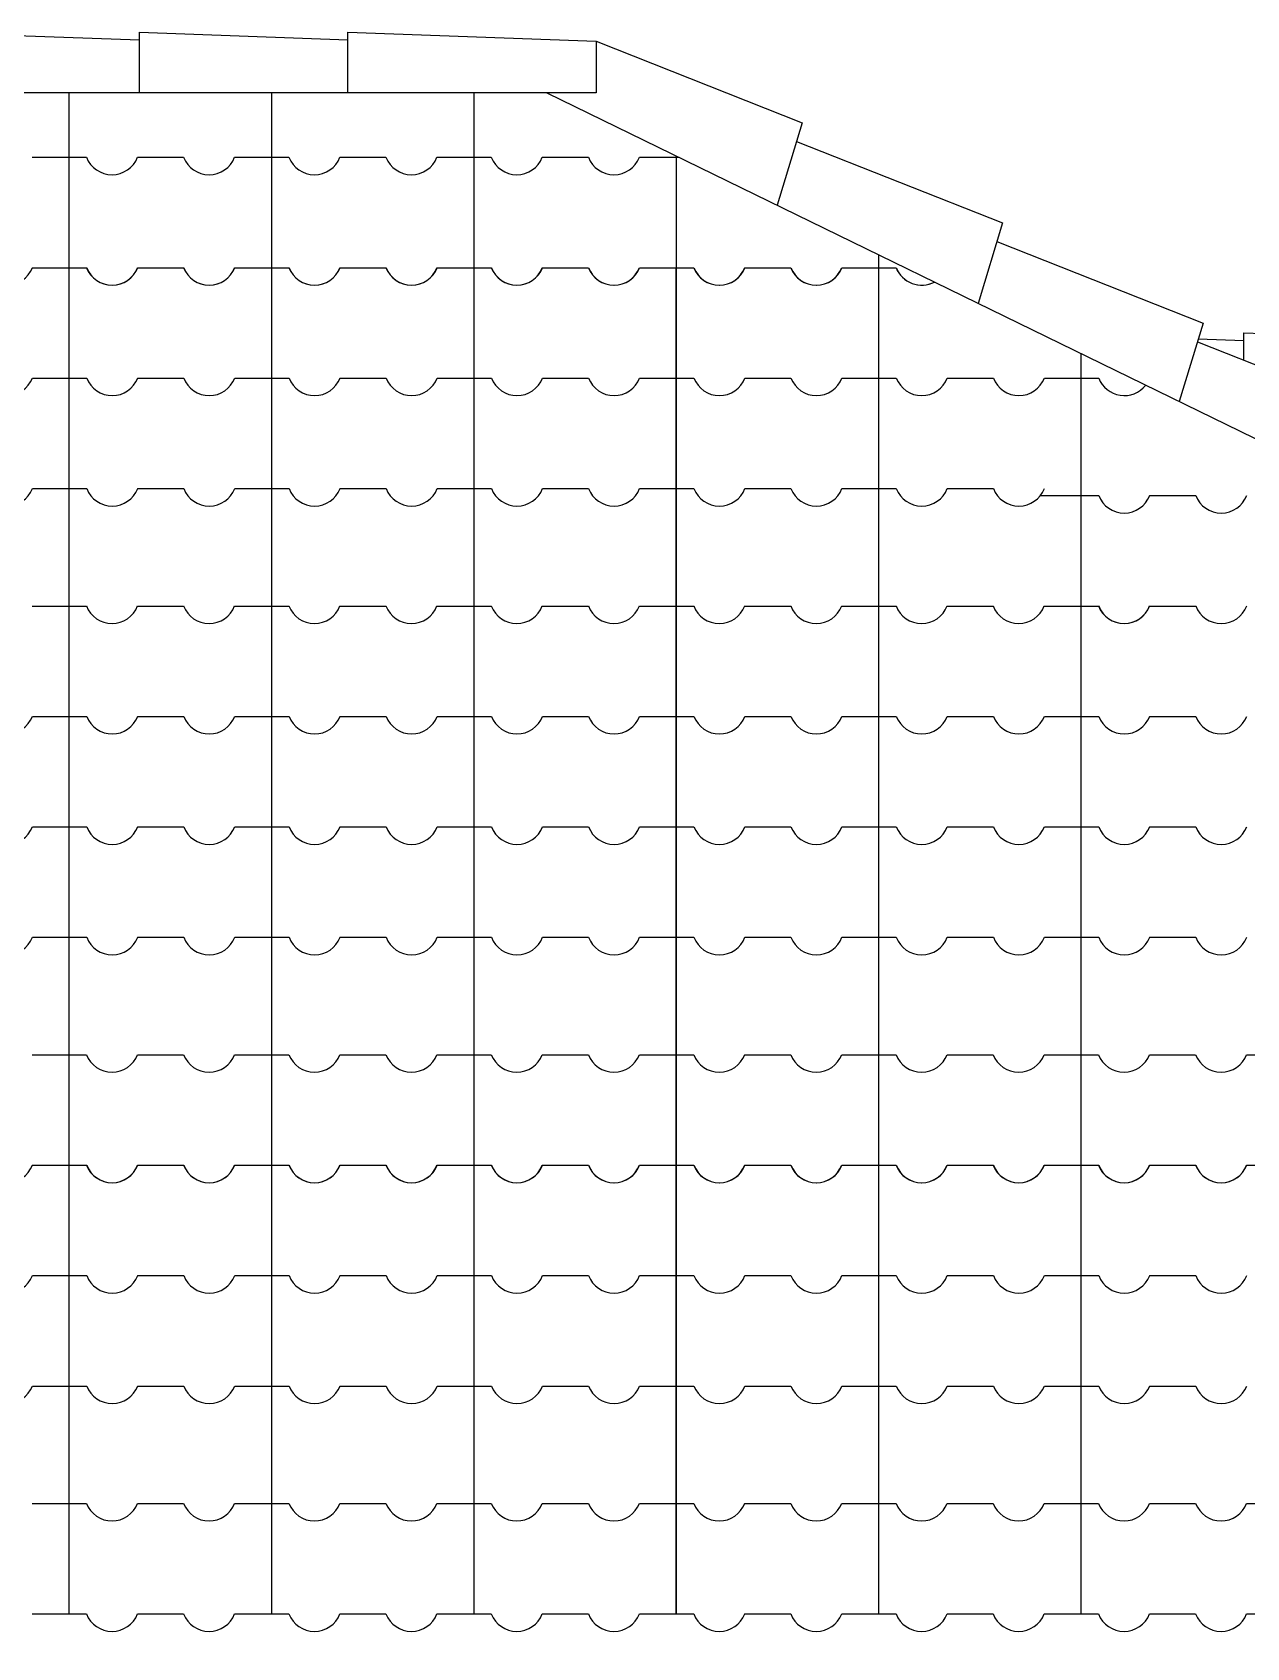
# Model space of a CAD drawing. Extents: x 121.8 to 221.5, y 86.6 to 106.4.
# Drawn here: x 185.785 to 187.105, y 91.176 to 92.931 of the extents above; entities that cross this region are included whole.
import ezdxf

# ---------------------------------------------------------------- set-up
doc = ezdxf.new("R2010")
doc.units = 0
doc.header["$LTSCALE"] = 15
doc.linetypes.add('DASHED2', pattern=[0.375, 0.25, -0.125])
for name, color, linetype in [('CORTE', 244, 'CONTINUOUS'), ('JANELA', 5, 'CONTINUOUS'), ('VISTAP', 244, 'CONTINUOUS')]:
    doc.layers.add(name, color=color, linetype=linetype)

msp = doc.modelspace()

# ---------------------------------------------------------------- linework, layer by layer
at = {"layer": 'CORTE', "color": 1, "linetype": 'CONTINUOUS'}
for p, q in [((185.8253, 92.8655), (185.8253, 92.6756)), ((186.0453, 92.8655), (186.0453, 92.6756)), ((186.2653, 92.8655), (186.2653, 92.6756)), ((185.7853, 92.7956), (185.8251, 92.7956)), ((185.8251, 92.7956), (185.8444, 92.7956)), ((185.8997, 92.7956), (185.9499, 92.7956)), ((186.0053, 92.7956), (186.0451, 92.7956)), ((186.0451, 92.7956), (186.0644, 92.7956)), ((186.1197, 92.7956), (186.1699, 92.7956)), ((186.2253, 92.7956), (186.2651, 92.7956)), ((186.2651, 92.7956), (186.2844, 92.7956)), ((186.3397, 92.7956), (186.3899, 92.7956)), ((186.4453, 92.7956), (186.4851, 92.7956)), ((186.4453, 92.7956), (186.4851, 92.7956)), ((186.4453, 92.7956), (186.4851, 92.7956)), ((186.4851, 92.7956), (186.4881, 92.7956)), ((186.4853, 92.797), (186.4853, 92.6756)), ((186.7053, 92.6897), (186.7053, 92.6756)), ((185.7853, 92.6756), (185.8251, 92.6756)), ((185.7855, 92.6756), (185.8253, 92.6756)), ((185.8251, 92.6756), (185.8444, 92.6756)), ((185.8253, 92.6756), (185.8446, 92.6756)), ((185.8253, 92.6756), (185.8253, 92.188)), ((185.8997, 92.6756), (185.9499, 92.6756)), ((185.8999, 92.6756), (185.9501, 92.6756)), ((186.0053, 92.6756), (186.0451, 92.6756)), ((186.0055, 92.6756), (186.0453, 92.6756)), ((186.0451, 92.6756), (186.0644, 92.6756)), ((186.0453, 92.6756), (186.0646, 92.6756)), ((186.0453, 92.6756), (186.0453, 92.188)), ((186.1197, 92.6756), (186.1699, 92.6756)), ((186.1199, 92.6756), (186.1701, 92.6756)), ((186.2253, 92.6756), (186.2651, 92.6756)), ((186.2255, 92.6756), (186.2653, 92.6756)), ((186.2651, 92.6756), (186.2844, 92.6756)), ((186.2653, 92.6756), (186.2846, 92.6756)), ((186.2653, 92.6756), (186.2653, 92.188)), ((186.3397, 92.6756), (186.3899, 92.6756)), ((186.3399, 92.6756), (186.3901, 92.6756)), ((186.4453, 92.6756), (186.4851, 92.6756)), ((186.4453, 92.6756), (186.4853, 92.6756)), ((186.4453, 92.6756), (186.4851, 92.6756)), ((186.4455, 92.6756), (186.4853, 92.6756)), ((186.4455, 92.6756), (186.4853, 92.6756)), ((186.4455, 92.6756), (186.4853, 92.6756)), ((186.4851, 92.6756), (186.5044, 92.6756)), ((186.4853, 92.6756), (186.4853, 92.3156)), ((186.4853, 92.6756), (186.5046, 92.6756)), ((186.4853, 92.6756), (186.4853, 92.188)), ((186.4853, 92.6756), (186.4853, 92.188)), ((186.4853, 92.6756), (186.4853, 92.188)), ((186.5597, 92.6756), (186.6099, 92.6756)), ((186.5599, 92.6756), (186.6101, 92.6756)), ((186.6653, 92.6756), (186.7051, 92.6756)), ((186.6655, 92.6756), (186.7053, 92.6756)), ((186.7051, 92.6756), (186.7244, 92.6756)), ((186.7053, 92.6756), (186.7246, 92.6756)), ((186.7053, 92.6756), (186.7053, 92.188)), ((186.9253, 92.5823), (186.9253, 92.188)), ((185.7855, 92.5556), (185.8253, 92.5556)), ((185.8253, 92.5556), (185.8446, 92.5556)), ((185.8999, 92.5556), (185.9501, 92.5556)), ((186.0055, 92.5556), (186.0453, 92.5556)), ((186.0453, 92.5556), (186.0646, 92.5556)), ((186.1199, 92.5556), (186.1701, 92.5556)), ((186.2255, 92.5556), (186.2653, 92.5556)), ((186.2653, 92.5556), (186.2846, 92.5556)), ((186.3399, 92.5556), (186.3901, 92.5556)), ((186.4455, 92.5556), (186.4853, 92.5556)), ((186.4455, 92.5556), (186.4853, 92.5556)), ((186.4853, 92.5556), (186.5046, 92.5556)), ((186.5599, 92.5556), (186.6101, 92.5556)), ((186.6655, 92.5556), (186.7053, 92.5556)), ((186.7053, 92.5556), (186.7246, 92.5556)), ((186.7799, 92.5556), (186.8301, 92.5556)), ((186.8855, 92.5556), (186.9253, 92.5556)), ((186.9253, 92.5556), (186.9446, 92.5556)), ((185.7855, 92.4356), (185.8253, 92.4356)), ((185.8253, 92.4356), (185.8446, 92.4356)), ((185.8999, 92.4356), (185.9501, 92.4356)), ((186.0055, 92.4356), (186.0453, 92.4356)), ((186.0453, 92.4356), (186.0646, 92.4356)), ((186.1199, 92.4356), (186.1701, 92.4356)), ((186.2255, 92.4356), (186.2653, 92.4356)), ((186.2653, 92.4356), (186.2846, 92.4356)), ((186.3399, 92.4356), (186.3901, 92.4356)), ((186.4455, 92.4356), (186.4853, 92.4356)), ((186.4455, 92.4356), (186.4853, 92.4356)), ((186.4853, 92.4356), (186.5046, 92.4356)), ((186.5599, 92.4356), (186.6101, 92.4356)), ((186.6655, 92.4356), (186.7053, 92.4356)), ((186.7053, 92.4356), (186.7246, 92.4356)), ((186.7799, 92.4356), (186.8301, 92.4356)), ((185.8253, 92.4216), (185.8253, 91.7004)), ((186.0453, 92.4199), (186.0453, 91.7004)), ((186.8811, 92.428), (186.9253, 92.428)), ((186.8855, 92.428), (186.9253, 92.428)), ((186.9253, 92.428), (186.9446, 92.428)), ((186.9253, 92.428), (186.9446, 92.428)), ((186.9253, 92.4216), (186.9253, 91.7004)), ((186.9999, 92.428), (187.0501, 92.428)), ((186.9999, 92.428), (187.0501, 92.428)), ((186.2653, 92.3099), (186.2653, 91.7004)), ((186.7053, 92.3135), (186.7053, 91.7004)), ((185.7853, 92.308), (185.8251, 92.308)), ((185.8251, 92.308), (185.8444, 92.308)), ((185.8997, 92.308), (185.9499, 92.308)), ((186.0053, 92.308), (186.0451, 92.308)), ((186.0451, 92.308), (186.0644, 92.308)), ((186.1197, 92.308), (186.1699, 92.308)), ((186.2253, 92.308), (186.2651, 92.308)), ((186.2651, 92.308), (186.2844, 92.308)), ((186.3397, 92.308), (186.3899, 92.308)), ((186.4453, 92.308), (186.4851, 92.308)), ((186.4453, 92.308), (186.4851, 92.308)), ((186.4851, 92.308), (186.5044, 92.308)), ((186.5597, 92.308), (186.6099, 92.308)), ((186.6653, 92.308), (186.7051, 92.308)), ((186.7051, 92.308), (186.7244, 92.308)), ((186.7797, 92.308), (186.8299, 92.308)), ((186.8853, 92.308), (186.9251, 92.308)), ((186.8855, 92.308), (186.9253, 92.308)), ((186.9251, 92.308), (186.9444, 92.308)), ((186.9253, 92.308), (186.9446, 92.308)), ((186.9997, 92.308), (187.0499, 92.308)), ((186.9999, 92.308), (187.0501, 92.308)), ((186.4853, 92.2053), (186.4853, 91.7004)), ((185.7855, 92.188), (185.8253, 92.188)), ((185.7855, 92.188), (185.8253, 92.188)), ((185.8253, 92.188), (185.8446, 92.188)), ((185.8253, 92.188), (185.8446, 92.188)), ((185.8999, 92.188), (185.9501, 92.188)), ((185.8999, 92.188), (185.9501, 92.188)), ((186.0055, 92.188), (186.0453, 92.188)), ((186.0055, 92.188), (186.0453, 92.188)), ((186.0453, 92.188), (186.0646, 92.188)), ((186.0453, 92.188), (186.0646, 92.188)), ((186.1199, 92.188), (186.1701, 92.188)), ((186.1199, 92.188), (186.1701, 92.188)), ((186.2255, 92.188), (186.2653, 92.188)), ((186.2255, 92.188), (186.2653, 92.188)), ((186.2653, 92.188), (186.2846, 92.188)), ((186.2653, 92.188), (186.2846, 92.188)), ((186.3399, 92.188), (186.3901, 92.188)), ((186.3399, 92.188), (186.3901, 92.188)), ((186.4455, 92.188), (186.4853, 92.188)), ((186.4455, 92.188), (186.4853, 92.188)), ((186.4455, 92.188), (186.4853, 92.188)), ((186.4455, 92.188), (186.4853, 92.188)), ((186.4455, 92.188), (186.4853, 92.188)), ((186.4455, 92.188), (186.4853, 92.188)), ((186.4853, 92.2001), (186.4853, 91.828)), ((186.4853, 92.188), (186.5046, 92.188)), ((186.4853, 92.188), (186.5046, 92.188)), ((186.4853, 92.188), (186.4853, 91.7004)), ((186.5599, 92.188), (186.6101, 92.188)), ((186.5599, 92.188), (186.6101, 92.188)), ((186.6655, 92.188), (186.7053, 92.188)), ((186.6655, 92.188), (186.7053, 92.188)), ((186.7053, 92.188), (186.7246, 92.188)), ((186.7053, 92.188), (186.7246, 92.188)), ((186.7799, 92.188), (186.8301, 92.188)), ((186.7799, 92.188), (186.8301, 92.188)), ((186.8855, 92.188), (186.9253, 92.188)), ((186.8855, 92.188), (186.9253, 92.188)), ((186.8855, 92.188), (186.9253, 92.188)), ((186.9253, 92.188), (186.9446, 92.188)), ((186.9253, 92.188), (186.9446, 92.188)), ((186.9253, 92.188), (186.9446, 92.188)), ((186.9999, 92.188), (187.0501, 92.188)), ((186.9999, 92.188), (187.0501, 92.188)), ((186.9999, 92.188), (187.0501, 92.188)), ((185.7855, 92.068), (185.8253, 92.068)), ((185.8253, 92.068), (185.8446, 92.068)), ((185.8999, 92.068), (185.9501, 92.068)), ((186.0055, 92.068), (186.0453, 92.068)), ((186.0453, 92.068), (186.0646, 92.068)), ((186.1199, 92.068), (186.1701, 92.068)), ((186.2255, 92.068), (186.2653, 92.068)), ((186.2653, 92.068), (186.2846, 92.068)), ((186.3399, 92.068), (186.3901, 92.068)), ((186.4455, 92.068), (186.4853, 92.068)), ((186.4455, 92.068), (186.4853, 92.068)), ((186.4455, 92.068), (186.4853, 92.068)), ((186.4853, 92.068), (186.5046, 92.068)), ((186.5599, 92.068), (186.6101, 92.068)), ((186.6655, 92.068), (186.7053, 92.068)), ((186.7053, 92.068), (186.7246, 92.068)), ((186.7799, 92.068), (186.8301, 92.068)), ((186.8855, 92.068), (186.9253, 92.068)), ((186.9253, 92.068), (186.9446, 92.068)), ((186.9999, 92.068), (187.0501, 92.068)), ((185.7855, 91.948), (185.8253, 91.948)), ((185.8253, 91.948), (185.8446, 91.948)), ((185.8999, 91.948), (185.9501, 91.948)), ((186.0055, 91.948), (186.0453, 91.948)), ((186.0453, 91.948), (186.0646, 91.948)), ((186.1199, 91.948), (186.1701, 91.948)), ((186.2255, 91.948), (186.2653, 91.948)), ((186.2653, 91.948), (186.2846, 91.948)), ((186.3399, 91.948), (186.3901, 91.948)), ((186.4455, 91.948), (186.4853, 91.948)), ((186.4455, 91.948), (186.4853, 91.948)), ((186.4455, 91.948), (186.4853, 91.948)), ((186.4853, 91.948), (186.5046, 91.948)), ((186.5599, 91.948), (186.6101, 91.948)), ((186.6655, 91.948), (186.7053, 91.948)), ((186.7053, 91.948), (186.7246, 91.948)), ((186.7799, 91.948), (186.8301, 91.948)), ((186.8855, 91.948), (186.9253, 91.948)), ((186.9253, 91.948), (186.9446, 91.948)), ((186.9999, 91.948), (187.0501, 91.948)), ((185.7853, 91.8204), (185.8251, 91.8204)), ((185.8251, 91.8204), (185.8444, 91.8204)), ((185.8997, 91.8204), (185.9499, 91.8204)), ((186.0053, 91.8204), (186.0451, 91.8204)), ((186.0451, 91.8204), (186.0644, 91.8204)), ((186.1197, 91.8204), (186.1699, 91.8204)), ((186.2253, 91.8204), (186.2651, 91.8204)), ((186.2651, 91.8204), (186.2844, 91.8204)), ((186.3397, 91.8204), (186.3899, 91.8204)), ((186.4453, 91.8204), (186.4851, 91.8204)), ((186.4453, 91.8204), (186.4851, 91.8204)), ((186.4453, 91.8204), (186.4851, 91.8204)), ((186.4851, 91.8204), (186.5044, 91.8204)), ((186.5597, 91.8204), (186.6099, 91.8204)), ((186.6653, 91.8204), (186.7051, 91.8204)), ((186.7051, 91.8204), (186.7244, 91.8204)), ((186.7797, 91.8204), (186.8299, 91.8204)), ((186.8853, 91.8204), (186.9251, 91.8204)), ((186.9251, 91.8204), (186.9444, 91.8204)), ((186.9997, 91.8204), (187.0499, 91.8204)), ((187.1053, 91.8204), (187.1451, 91.8204)), ((185.7853, 91.7004), (185.8251, 91.7004)), ((185.7855, 91.7004), (185.8253, 91.7004)), ((185.8251, 91.7004), (185.8444, 91.7004)), ((185.8253, 91.7004), (185.8253, 91.2128)), ((185.8253, 91.7004), (185.8446, 91.7004)), ((185.8997, 91.7004), (185.9499, 91.7004)), ((185.8999, 91.7004), (185.9501, 91.7004)), ((186.0053, 91.7004), (186.0451, 91.7004)), ((186.0055, 91.7004), (186.0453, 91.7004)), ((186.0451, 91.7004), (186.0644, 91.7004)), ((186.0453, 91.7004), (186.0453, 91.2128)), ((186.0453, 91.7004), (186.0646, 91.7004)), ((186.1197, 91.7004), (186.1699, 91.7004)), ((186.1199, 91.7004), (186.1701, 91.7004)), ((186.2253, 91.7004), (186.2651, 91.7004)), ((186.2255, 91.7004), (186.2653, 91.7004)), ((186.2651, 91.7004), (186.2844, 91.7004)), ((186.2653, 91.7004), (186.2653, 91.2128)), ((186.2653, 91.7004), (186.2846, 91.7004)), ((186.3397, 91.7004), (186.3899, 91.7004)), ((186.3399, 91.7004), (186.3901, 91.7004)), ((186.4453, 91.7004), (186.4851, 91.7004)), ((186.4453, 91.7004), (186.4853, 91.7004)), ((186.4453, 91.7004), (186.4851, 91.7004)), ((186.4455, 91.7004), (186.4853, 91.7004)), ((186.4455, 91.7004), (186.4853, 91.7004)), ((186.4455, 91.7004), (186.4853, 91.7004)), ((186.4851, 91.7004), (186.5044, 91.7004)), ((186.4853, 91.7004), (186.4853, 91.2128)), ((186.4853, 91.7004), (186.5046, 91.7004)), ((186.4853, 91.7004), (186.4853, 91.2128)), ((186.4853, 91.7004), (186.4853, 91.3404)), ((186.4853, 91.7004), (186.4853, 91.2128)), ((186.5597, 91.7004), (186.6099, 91.7004)), ((186.5599, 91.7004), (186.6101, 91.7004)), ((186.6653, 91.7004), (186.7051, 91.7004)), ((186.6655, 91.7004), (186.7053, 91.7004)), ((186.7051, 91.7004), (186.7244, 91.7004)), ((186.7053, 91.7004), (186.7246, 91.7004)), ((186.7053, 91.7004), (186.7053, 91.2128)), ((186.7797, 91.7004), (186.8299, 91.7004)), ((186.7799, 91.7004), (186.8301, 91.7004)), ((186.8853, 91.7004), (186.9251, 91.7004)), ((186.8855, 91.7004), (186.9253, 91.7004)), ((186.9251, 91.7004), (186.9444, 91.7004)), ((186.9253, 91.7004), (186.9446, 91.7004)), ((186.9253, 91.7004), (186.9253, 91.2128)), ((186.9997, 91.7004), (187.0499, 91.7004)), ((186.9999, 91.7004), (187.0501, 91.7004)), ((187.1053, 91.7004), (187.1451, 91.7004)), ((185.7855, 91.5804), (185.8253, 91.5804)), ((185.8253, 91.5804), (185.8446, 91.5804)), ((185.8999, 91.5804), (185.9501, 91.5804)), ((186.0055, 91.5804), (186.0453, 91.5804)), ((186.0453, 91.5804), (186.0646, 91.5804)), ((186.1199, 91.5804), (186.1701, 91.5804)), ((186.2255, 91.5804), (186.2653, 91.5804)), ((186.2653, 91.5804), (186.2846, 91.5804)), ((186.3399, 91.5804), (186.3901, 91.5804)), ((186.4455, 91.5804), (186.4853, 91.5804)), ((186.4455, 91.5804), (186.4853, 91.5804)), ((186.4853, 91.5804), (186.5046, 91.5804)), ((186.5599, 91.5804), (186.6101, 91.5804)), ((186.6655, 91.5804), (186.7053, 91.5804)), ((186.7053, 91.5804), (186.7246, 91.5804)), ((186.7799, 91.5804), (186.8301, 91.5804)), ((186.8855, 91.5804), (186.9253, 91.5804)), ((186.9253, 91.5804), (186.9446, 91.5804)), ((186.9999, 91.5804), (187.0501, 91.5804)), ((185.7855, 91.4604), (185.8253, 91.4604)), ((185.8253, 91.4604), (185.8446, 91.4604)), ((185.8999, 91.4604), (185.9501, 91.4604)), ((186.0055, 91.4604), (186.0453, 91.4604)), ((186.0453, 91.4604), (186.0646, 91.4604)), ((186.1199, 91.4604), (186.1701, 91.4604)), ((186.2255, 91.4604), (186.2653, 91.4604)), ((186.2653, 91.4604), (186.2846, 91.4604)), ((186.3399, 91.4604), (186.3901, 91.4604)), ((186.4455, 91.4604), (186.4853, 91.4604)), ((186.4455, 91.4604), (186.4853, 91.4604)), ((186.4853, 91.4604), (186.5046, 91.4604)), ((186.5599, 91.4604), (186.6101, 91.4604)), ((186.6655, 91.4604), (186.7053, 91.4604)), ((186.7053, 91.4604), (186.7246, 91.4604)), ((186.7799, 91.4604), (186.8301, 91.4604)), ((186.8855, 91.4604), (186.9253, 91.4604)), ((186.9253, 91.4604), (186.9446, 91.4604)), ((186.9999, 91.4604), (187.0501, 91.4604)), ((185.7853, 91.3328), (185.8251, 91.3328)), ((185.8251, 91.3328), (185.8444, 91.3328)), ((185.8997, 91.3328), (185.9499, 91.3328)), ((186.0053, 91.3328), (186.0451, 91.3328)), ((186.0451, 91.3328), (186.0644, 91.3328)), ((186.1197, 91.3328), (186.1699, 91.3328)), ((186.2253, 91.3328), (186.2651, 91.3328)), ((186.2651, 91.3328), (186.2844, 91.3328)), ((186.3397, 91.3328), (186.3899, 91.3328)), ((186.4453, 91.3328), (186.4851, 91.3328)), ((186.4453, 91.3328), (186.4851, 91.3328)), ((186.4851, 91.3328), (186.5044, 91.3328)), ((186.5597, 91.3328), (186.6099, 91.3328)), ((186.6653, 91.3328), (186.7051, 91.3328)), ((186.7051, 91.3328), (186.7244, 91.3328)), ((186.7797, 91.3328), (186.8299, 91.3328)), ((186.8853, 91.3328), (186.9251, 91.3328)), ((186.9251, 91.3328), (186.9444, 91.3328)), ((186.9997, 91.3328), (187.0499, 91.3328)), ((187.1053, 91.3328), (187.1451, 91.3328)), ((185.7853, 91.2128), (185.8251, 91.2128)), ((185.8251, 91.2128), (185.8444, 91.2128)), ((185.8997, 91.2128), (185.9499, 91.2128)), ((186.0053, 91.2128), (186.0451, 91.2128)), ((186.0451, 91.2128), (186.0644, 91.2128)), ((186.1197, 91.2128), (186.1699, 91.2128)), ((186.2253, 91.2128), (186.2651, 91.2128)), ((186.2651, 91.2128), (186.2844, 91.2128)), ((186.3397, 91.2128), (186.3899, 91.2128)), ((186.4453, 91.2128), (186.4851, 91.2128)), ((186.4453, 91.2128), (186.4853, 91.2128)), ((186.4851, 91.2128), (186.5044, 91.2128)), ((186.5597, 91.2128), (186.6099, 91.2128)), ((186.6653, 91.2128), (186.7051, 91.2128)), ((186.7051, 91.2128), (186.7244, 91.2128)), ((186.7797, 91.2128), (186.8299, 91.2128)), ((186.8853, 91.2128), (186.9251, 91.2128)), ((186.9251, 91.2128), (186.9444, 91.2128)), ((186.9997, 91.2128), (187.0499, 91.2128)), ((187.1053, 91.2128), (187.1451, 91.2128))]:
    msp.add_line(p, q, dxfattribs=at)
for centre, end in [((185.8721, 92.8063), 338.9483), ((185.9776, 92.8063), 338.9483), ((186.0921, 92.8063), 338.9483), ((186.1976, 92.8063), 338.9483), ((186.3121, 92.8063), 338.9483), ((186.4176, 92.8063), 338.9483), ((185.7578, 92.6863), 338.9483), ((185.8721, 92.6863), 338.9483), ((185.8723, 92.6863), 338.9483), ((185.9776, 92.6863), 338.9483), ((185.9778, 92.6863), 338.9483), ((186.0921, 92.6863), 338.9483), ((186.0923, 92.6863), 338.9483), ((186.1976, 92.6863), 338.9483), ((186.1978, 92.6863), 338.9483), ((186.3121, 92.6863), 338.9483), ((186.3123, 92.6863), 338.9483), ((186.4176, 92.6863), 338.9483), ((186.4178, 92.6863), 338.9483), ((186.5321, 92.6863), 338.9483), ((186.5323, 92.6863), 338.9483), ((186.6376, 92.6863), 338.9483), ((186.6378, 92.6863), 338.9483), ((186.7521, 92.6863), 297.8393), ((186.7523, 92.6863), 297.6338), ((185.7578, 92.5663), 338.9483), ((185.8723, 92.5663), 338.9483), ((185.9778, 92.5663), 338.9483), ((186.0923, 92.5663), 338.9483), ((186.1978, 92.5663), 338.9483), ((186.3123, 92.5663), 338.9483), ((186.4178, 92.5663), 338.9483), ((186.5323, 92.5663), 338.9483), ((186.6378, 92.5663), 338.9483), ((186.7523, 92.5663), 338.9483), ((186.8578, 92.5663), 338.9483), ((186.9723, 92.5663), 321.8587), ((185.7578, 92.4463), 338.9483), ((185.8723, 92.4463), 338.9483), ((185.9778, 92.4463), 338.9483), ((186.0923, 92.4463), 338.9483), ((186.1978, 92.4463), 338.9483), ((186.3123, 92.4463), 338.9483), ((186.4178, 92.4463), 338.9483), ((186.5323, 92.4463), 338.9483), ((186.6378, 92.4463), 338.9483), ((186.7523, 92.4463), 338.9483), ((186.8578, 92.4463), 338.9483), ((186.9723, 92.4387), 338.9483), ((186.9723, 92.4387), 338.9483), ((187.0778, 92.4387), 338.9483), ((187.0778, 92.4387), 338.9483), ((185.8721, 92.3187), 338.9483), ((185.9776, 92.3187), 338.9483), ((186.0921, 92.3187), 338.9483), ((186.1976, 92.3187), 338.9483), ((186.3121, 92.3187), 338.9483), ((186.4176, 92.3187), 338.9483), ((186.5321, 92.3187), 338.9483), ((186.6376, 92.3187), 338.9483), ((186.7521, 92.3187), 338.9483), ((186.8576, 92.3187), 338.9483), ((186.9721, 92.3187), 338.9483), ((186.9723, 92.3187), 338.9483), ((187.0778, 92.3187), 338.9483), ((185.7578, 92.1987), 338.9483), ((185.7578, 92.1987), 338.9483), ((185.8723, 92.1987), 338.9483), ((185.8723, 92.1987), 338.9483), ((185.9778, 92.1987), 338.9483), ((185.9778, 92.1987), 338.9483), ((186.0923, 92.1987), 338.9483), ((186.0923, 92.1987), 338.9483), ((186.1978, 92.1987), 338.9483), ((186.1978, 92.1987), 338.9483), ((186.3123, 92.1987), 338.9483), ((186.3123, 92.1987), 338.9483), ((186.4178, 92.1987), 338.9483), ((186.4178, 92.1987), 338.9483), ((186.5323, 92.1987), 338.9483), ((186.5323, 92.1987), 338.9483), ((186.6378, 92.1987), 338.9483), ((186.6378, 92.1987), 338.9483), ((186.7523, 92.1987), 338.9483), ((186.7523, 92.1987), 338.9483), ((186.8578, 92.1987), 338.9483), ((186.8578, 92.1987), 338.9483), ((186.9723, 92.1987), 338.9483), ((186.9723, 92.1987), 338.9483), ((186.9723, 92.1987), 338.9483), ((187.0778, 92.1987), 338.9483), ((187.0778, 92.1987), 338.9483), ((187.0778, 92.1987), 338.9483), ((185.7578, 92.0787), 338.9483), ((185.8723, 92.0787), 338.9483), ((185.9778, 92.0787), 338.9483), ((186.0923, 92.0787), 338.9483), ((186.1978, 92.0787), 338.9483), ((186.3123, 92.0787), 338.9483), ((186.4178, 92.0787), 338.9483), ((186.5323, 92.0787), 338.9483), ((186.6378, 92.0787), 338.9483), ((186.7523, 92.0787), 338.9483), ((186.8578, 92.0787), 338.9483), ((186.9723, 92.0787), 338.9483), ((187.0778, 92.0787), 338.9483), ((185.7578, 91.9587), 338.9483), ((185.8723, 91.9587), 338.9483), ((185.9778, 91.9587), 338.9483), ((186.0923, 91.9587), 338.9483), ((186.1978, 91.9587), 338.9483), ((186.3123, 91.9587), 338.9483), ((186.4178, 91.9587), 338.9483), ((186.5323, 91.9587), 338.9483), ((186.6378, 91.9587), 338.9483), ((186.7523, 91.9587), 338.9483), ((186.8578, 91.9587), 338.9483), ((186.9723, 91.9587), 338.9483), ((187.0778, 91.9587), 338.9483), ((185.8721, 91.8311), 338.9483), ((185.9776, 91.8311), 338.9483), ((186.0921, 91.8311), 338.9483), ((186.1976, 91.8311), 338.9483), ((186.3121, 91.8311), 338.9483), ((186.4176, 91.8311), 338.9483), ((186.5321, 91.8311), 338.9483), ((186.6376, 91.8311), 338.9483), ((186.7521, 91.8311), 338.9483), ((186.8576, 91.8311), 338.9483), ((186.9721, 91.8311), 338.9483), ((187.0776, 91.8311), 338.9483), ((185.7578, 91.7111), 338.9483), ((185.8721, 91.7111), 338.9483), ((185.8723, 91.7111), 338.9483), ((185.9776, 91.7111), 338.9483), ((185.9778, 91.7111), 338.9483), ((186.0921, 91.7111), 338.9483), ((186.0923, 91.7111), 338.9483), ((186.1976, 91.7111), 338.9483), ((186.1978, 91.7111), 338.9483), ((186.3121, 91.7111), 338.9483), ((186.3123, 91.7111), 338.9483), ((186.4176, 91.7111), 338.9483), ((186.4178, 91.7111), 338.9483), ((186.5321, 91.7111), 338.9483), ((186.5323, 91.7111), 338.9483), ((186.6376, 91.7111), 338.9483), ((186.6378, 91.7111), 338.9483), ((186.7521, 91.7111), 338.9483), ((186.7523, 91.7111), 338.9483), ((186.8576, 91.7111), 338.9483), ((186.8578, 91.7111), 338.9483), ((186.9721, 91.7111), 338.9483), ((186.9723, 91.7111), 338.9483), ((187.0776, 91.7111), 338.9483), ((187.0778, 91.7111), 338.9483), ((185.7578, 91.5911), 338.9483), ((185.8723, 91.5911), 338.9483), ((185.9778, 91.5911), 338.9483), ((186.0923, 91.5911), 338.9483), ((186.1978, 91.5911), 338.9483), ((186.3123, 91.5911), 338.9483), ((186.4178, 91.5911), 338.9483), ((186.5323, 91.5911), 338.9483), ((186.6378, 91.5911), 338.9483), ((186.7523, 91.5911), 338.9483), ((186.8578, 91.5911), 338.9483), ((186.9723, 91.5911), 338.9483), ((187.0778, 91.5911), 338.9483), ((185.7578, 91.4711), 338.9483), ((185.8723, 91.4711), 338.9483), ((185.9778, 91.4711), 338.9483), ((186.0923, 91.4711), 338.9483), ((186.1978, 91.4711), 338.9483), ((186.3123, 91.4711), 338.9483), ((186.4178, 91.4711), 338.9483), ((186.5323, 91.4711), 338.9483), ((186.6378, 91.4711), 338.9483), ((186.7523, 91.4711), 338.9483), ((186.8578, 91.4711), 338.9483), ((186.9723, 91.4711), 338.9483), ((187.0778, 91.4711), 338.9483), ((185.8721, 91.3435), 338.9483), ((185.9776, 91.3435), 338.9483), ((186.0921, 91.3435), 338.9483), ((186.1976, 91.3435), 338.9483), ((186.3121, 91.3435), 338.9483), ((186.4176, 91.3435), 338.9483), ((186.5321, 91.3435), 338.9483), ((186.6376, 91.3435), 338.9483), ((186.7521, 91.3435), 338.9483), ((186.8576, 91.3435), 338.9483), ((186.9721, 91.3435), 338.9483), ((187.0776, 91.3435), 338.9483), ((185.8721, 91.2235), 338.9483), ((185.9776, 91.2235), 338.9483), ((186.0921, 91.2235), 338.9483), ((186.1976, 91.2235), 338.9483), ((186.3121, 91.2235), 338.9483), ((186.4176, 91.2235), 338.9483), ((186.5321, 91.2235), 338.9483), ((186.6376, 91.2235), 338.9483), ((186.7521, 91.2235), 338.9483), ((186.8576, 91.2235), 338.9483), ((186.9721, 91.2235), 338.9483), ((187.0776, 91.2235), 338.9483)]:
    msp.add_arc(centre, 0.0297, 201.0517, end, dxfattribs=at)
at = {"layer": 'JANELA', "color": 1}
msp.add_line((186.3449, 92.8655), (189.8066, 91.1761), dxfattribs=at)
at = {"layer": 'VISTAP', "color": 1, "linetype": 'CONTINUOUS'}
for p, q in [((185.672, 92.9314), (185.902, 92.9231)), ((185.902, 92.8655), (185.902, 92.9314)), ((185.902, 92.9314), (186.1284, 92.9232)), ((186.1284, 92.9314), (186.3984, 92.9217)), ((186.1284, 92.8655), (186.1284, 92.9314)), ((186.3984, 92.9217), (186.3984, 92.8655)), ((185.942, 92.8655), (182.4183, 92.8655)), ((186.172, 92.8655), (185.902, 92.8655)), ((186.3984, 92.8655), (186.1284, 92.8655)), ((186.4853, 92.188), (186.4853, 92.6756)), ((186.4853, 91.7004), (186.4853, 92.188)), ((186.4853, 91.2128), (186.4853, 91.7004))]:
    msp.add_line(p, q, dxfattribs=at)
at = {"layer": 'VISTAP', "color": 1, "linetype": 'DASHED2'}
for p, q in [((186.3984, 92.9217), (186.6224, 92.8331)), ((186.6224, 92.8331), (186.5951, 92.7435)), ((186.6162, 92.8128), (186.8402, 92.7242)), ((186.8402, 92.7242), (186.8135, 92.6368)), ((186.834, 92.7039), (187.058, 92.6153)), ((187.058, 92.6153), (187.032, 92.5302)), ((187.0518, 92.595), (187.2758, 92.5064))]:
    msp.add_line(p, q, dxfattribs=at)
at = {"layer": 'VISTAP', "linetype": 'CONTINUOUS'}
for p, q in [((187.0528, 92.5982), (187.1023, 92.5964)), ((187.1023, 92.6047), (187.3323, 92.5964)), ((187.1023, 92.575), (187.1023, 92.6047))]:
    msp.add_line(p, q, dxfattribs=at)

doc.saveas('drawing.dxf')
